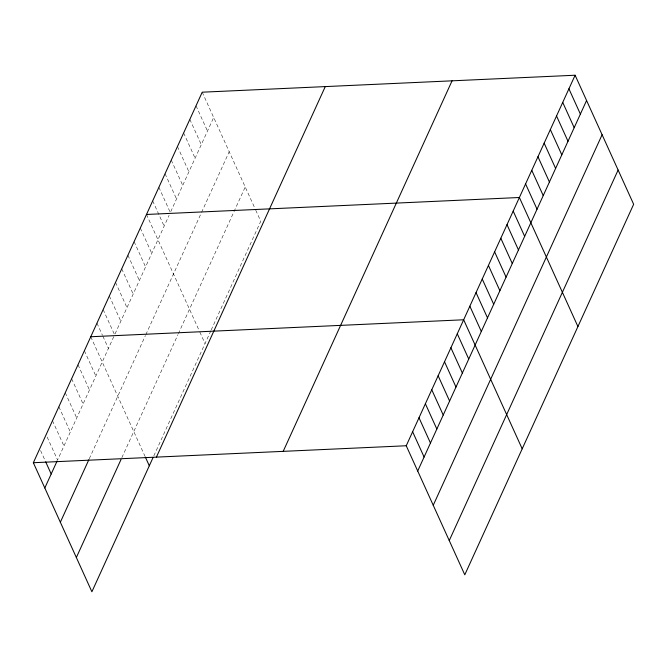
<?xml version="1.0" encoding="UTF-8"?>
<svg xmlns="http://www.w3.org/2000/svg" width="667" height="667" viewBox="0 0 667 667"><rect width="100%" height="100%" fill="white"/><g stroke="black" fill="none" stroke-linecap="round" stroke-linejoin="round"><path stroke-width="0.5" stroke-dasharray="3.33 2.5" d="M113.782 336.652L57.57 459.997L46.106 434.726M115.024 333.934L169.101 215.283M170.752 211.656L213.682 117.467M89.27 458.779L145.423 335.576M145.831 334.667L201.142 213.298M201.559 212.398L229.215 151.709M121.861 457.67L177.939 334.634M178.347 333.725L245.223 186.993M153.844 455.828L210.814 330.84M211.222 329.932L260.755 221.244L255.578 209.83M202.218 92.196L254.786 208.071M196.023 105.778L207.487 131.049M189.837 119.368L201.292 144.639M183.642 132.95L195.106 158.221M177.447 146.54L188.911 171.811M171.261 160.122L182.725 185.393M165.066 173.712L176.53 198.983M158.871 187.294L169.91 211.631M152.685 200.884L164.149 226.155M146.49 214.466L199.058 330.348M199.85 332.099L205.027 343.522M140.303 228.056L151.759 253.327M134.109 241.637L145.573 266.908M127.914 255.228L139.378 280.499M121.727 268.809L133.183 294.08M115.533 282.399L126.997 307.67M109.338 295.981L120.802 321.252M103.152 309.571L114.19 333.9M96.957 323.153L102.476 335.326M102.901 336.26L108.421 348.424M90.762 336.743L144.922 456.136M84.384 350.742L95.848 376.005M78.006 364.741L89.47 390.003M71.627 378.731L83.092 404.002M65.249 392.73L76.713 418.001M58.871 406.728L70.327 431.999M52.485 420.727L63.949 445.998M40.579 450.592L45.248 460.889"/><path stroke-width="1" d="M153.018 457.637L91.888 591.771L33.35 462.723L202.218 92.196L575.112 75.229L633.65 204.277L464.782 574.804L406.245 445.756L575.112 75.229M44.814 487.986L57.145 460.93M60.347 522.236L88.844 459.713M76.355 557.52L121.01 459.538M156.403 457.12L325.271 86.593M283.192 451.351L452.059 80.824M417.709 471.027L586.576 100.5M433.242 505.269L602.109 134.742M449.25 540.562L618.117 170.035M146.49 214.466L519.385 197.499L577.922 326.555M90.762 336.743L463.657 319.776L522.194 448.824M33.35 462.723L406.245 445.756M568.918 88.811L580.382 114.082M562.723 102.401L574.187 127.672M556.536 115.983L568.001 141.254M550.342 129.573L561.806 154.844M544.147 143.155L555.611 168.426M537.961 156.745L549.425 182.016M531.766 170.327L543.23 195.598M525.579 183.917L537.035 209.188M513.19 211.089L524.654 236.36M507.003 224.671L518.459 249.942M500.809 238.261L512.273 263.532M494.614 251.843L506.078 277.113M488.427 265.433L499.883 290.704M482.233 279.014L493.697 304.285M476.038 292.605L487.502 317.876M469.851 306.186L481.316 331.457M457.279 333.775L468.743 359.046M450.9 347.774L462.364 373.036M444.522 361.772L455.978 387.035M438.136 375.763L449.6 401.034M431.757 389.761L443.221 415.032M425.379 403.76L436.843 429.031M419.001 417.759L430.465 443.03M412.623 431.757L424.087 457.028M145.323 457.012L149.308 465.791M45.673 461.822L51.192 473.995"/></g></svg>
